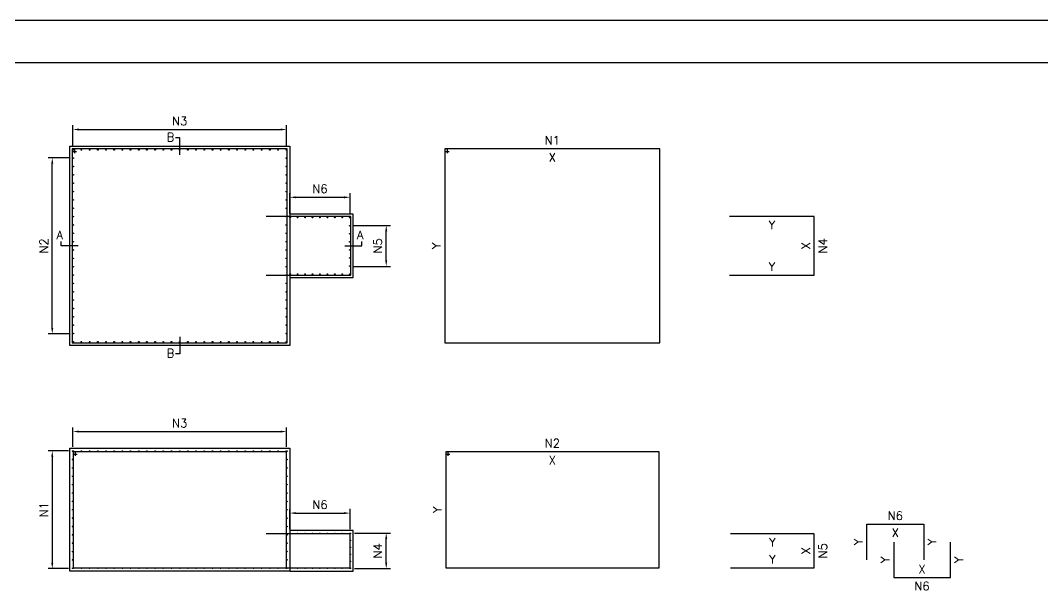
# Model space of a CAD drawing. Header units: inches. Extents: x 204712 to 217368, y 8428740 to 8432917.
# Drawn here: x 211128 to 212336, y 8432217 to 8432894 of the extents above; entities that cross this region are included whole.
import ezdxf
from ezdxf.enums import TextEntityAlignment as Align

# ---------------------------------------------------------------- set-up
doc = ezdxf.new("R2010")
doc.units = ezdxf.units.IN
doc.header["$LTSCALE"] = 10
doc.header["$MEASUREMENT"] = 0
doc.linetypes.add('DASHDOT', pattern=[1, 0.5, -0.25, 0, -0.25])
for name, color, linetype in [('1', 1, 'Continuous'), ('3', 3, 'Continuous'), ('4', 4, 'Continuous'), ('5', 5, 'Continuous'), ('BAR-EIXOS', 80, 'DASHDOT'), ('LAYER1', 1, 'Continuous'), ('LAYER5', 5, 'Continuous'), ('Layer8', 8, 'Continuous'), ('Parede', 3, 'Continuous')]:
    doc.layers.add(name, color=color, linetype=linetype)
doc.styles.add('ROMANS', font='romans')
doc.styles.add('STYLE-ROMANS', font='romans.shx')
doc.dimstyles.new('DIST 1-50', dxfattribs={"dimtxt": 10, "dimasz": 7, "dimexe": 5, "dimexo": 5, "dimgap": 5, "dimtad": 1, "dimdec": 0, "dimzin": 12, "dimdsep": 46, "dimtxsty": 'STYLE-ROMANS', "dimblk2": 'OBLIQUE', "dimcen": 0, "dimdle": 5, "dimclrd": 1, "dimclre": 1, "dimclrt": 3, "dimadec": 1, "dimazin": 0, "dimtfac": 1, "dimtdec": 0, "dimtix": 1, "dimtmove": 1, "dimatfit": 3, "dimldrblk": 'OPEN30', "dimfxl": 0, "dimtolj": 1, "dimtzin": 0, "dimarcsym": 0})
doc.dimstyles.new('FERRO 1-50', dxfattribs={"dimtxt": 10, "dimasz": 5, "dimexe": 5, "dimexo": 5, "dimgap": 5, "dimtad": 1, "dimdec": 0, "dimzin": 12, "dimdsep": 46, "dimtxsty": 'STYLE-ROMANS', "dimblk1": 'OBLIQUE', "dimblk2": 'OBLIQUE', "dimsah": 1, "dimcen": 0, "dimdle": 5, "dimse1": 1, "dimse2": 1, "dimsd1": 1, "dimsd2": 1, "dimclrd": 1, "dimclre": 1, "dimclrt": 3, "dimadec": 1, "dimazin": 3, "dimtfac": 1, "dimtdec": 0, "dimtix": 1, "dimtmove": 1, "dimatfit": 3, "dimldrblk": 'OPEN30', "dimfxl": 0, "dimtolj": 1, "dimtzin": 0, "dimarcsym": 0})

# ---------------------------------------------------------------- blocks, each defined once
blk = doc.blocks.new('A1')
at = {"layer": 'LAYER1', "color": 1, "linetype": 'Continuous'}
blk.add_line((949.49, 732.82), (108.49, 732.82), dxfattribs=at)
at = {"layer": 'LAYER5', "color": 5, "linetype": 'Continuous'}
blk.add_line((939.48, 722.81), (133.52, 722.81), dxfattribs=at)
blk = doc.blocks.new('A$C52CA40B2')
blk.add_blockref('A1', (-108.51, -130.64))
blk = doc.blocks.new('A$C66ED1DF4')
at = {"layer": 'Parede'}
blk.add_blockref('A$C52CA40B2', (0.02, -0.02), dxfattribs=at)
blk = doc.blocks.new('*D165')
at = {"layer": '4', "color": 1, "lineweight": -2}
for p, q in [((211190.1, 8432746.8), (211190.1, 8432770.8)), ((211197.1, 8432765.8), (211435.5, 8432765.8)), ((211442.5, 8432746.8), (211442.5, 8432770.8))]:
    blk.add_line(p, q, dxfattribs=at)
at = {"layer": '4', "color": 1}
for points in [[(211197.1, 8432766.9), (211197.1, 8432764.6), (211190.1, 8432765.8)], [(211435.5, 8432766.9), (211435.5, 8432764.6), (211442.5, 8432765.8)]]:
    blk.add_solid(points, dxfattribs=at)
at = {"layer": 'Defpoints', "color": 0}
for p in [(211442.5, 8432765.8), (211190.1, 8432741.8), (211442.5, 8432741.8)]:
    blk.add_point(p, dxfattribs=at)
at = {"layer": '4', "color": 3, "insert": (211316.3, 8432775.8), "char_height": 10, "attachment_point": 5, "style": 'STYLE-ROMANS'}
blk.add_mtext('\\A1;N3', dxfattribs=at)
blk = doc.blocks.new('_Oblique')
at = {"layer": 'BAR-EIXOS', "color": 0, "lineweight": -2}
blk.add_line((-0.5, -0.5), (0.5, 0.5), dxfattribs=at)
blk = doc.blocks.new('_Open30')
at = {"layer": 'Layer8', "color": 0, "lineweight": -2}
for p, q in [((-1, 0.27), (0, 0)), ((0, 0), (-1, -0.27)), ((0, 0), (-1, 0))]:
    blk.add_line(p, q, dxfattribs=at)
blk = doc.blocks.new('*D166')
at = {"layer": '4', "color": 1, "lineweight": -2}
for p, q in [((211185.5, 8432732.4), (211160.7, 8432732.4)), ((211165.7, 8432531.7), (211165.7, 8432725.4)), ((211185.5, 8432524.7), (211160.7, 8432524.7))]:
    blk.add_line(p, q, dxfattribs=at)
at = {"layer": '4', "color": 1}
for points in [[(211164.5, 8432725.4), (211166.9, 8432725.4), (211165.7, 8432732.4)], [(211164.5, 8432531.7), (211166.9, 8432531.7), (211165.7, 8432524.7)]]:
    blk.add_solid(points, dxfattribs=at)
at = {"layer": 'Defpoints', "color": 0}
for p in [(211165.7, 8432732.4), (211190.5, 8432732.4), (211190.5, 8432524.7)]:
    blk.add_point(p, dxfattribs=at)
at = {"layer": '4', "color": 3, "insert": (211155.7, 8432628.5), "char_height": 10, "attachment_point": 5, "rotation": 90, "style": 'STYLE-ROMANS'}
blk.add_mtext('\\A1;N2', dxfattribs=at)
blk = doc.blocks.new('*D168')
at = {"layer": '4', "color": 1, "lineweight": -2}
for p, q in [((211184.7, 8432386.6), (211160.7, 8432386.6)), ((211165.7, 8432379.6), (211165.7, 8432254.6)), ((211184.7, 8432247.6), (211160.7, 8432247.6))]:
    blk.add_line(p, q, dxfattribs=at)
at = {"layer": '4', "color": 1}
for points in [[(211164.5, 8432379.6), (211166.9, 8432379.6), (211165.7, 8432386.6)], [(211164.5, 8432254.6), (211166.9, 8432254.6), (211165.7, 8432247.6)]]:
    blk.add_solid(points, dxfattribs=at)
at = {"layer": 'Defpoints', "color": 0}
for p in [(211189.7, 8432386.6), (211165.7, 8432247.6), (211189.7, 8432247.6)]:
    blk.add_point(p, dxfattribs=at)
at = {"layer": '4', "color": 3, "insert": (211155.7, 8432317.1), "char_height": 10, "attachment_point": 5, "rotation": 90, "style": 'STYLE-ROMANS'}
blk.add_mtext('\\A1;N1', dxfattribs=at)
blk = doc.blocks.new('*D169')
at = {"layer": '4', "color": 1, "lineweight": -2}
for p, q in [((211190.1, 8432391.2), (211190.1, 8432414.3)), ((211197.1, 8432409.3), (211435.5, 8432409.3)), ((211442.5, 8432391.2), (211442.5, 8432414.3))]:
    blk.add_line(p, q, dxfattribs=at)
at = {"layer": '4', "color": 1}
for points in [[(211197.1, 8432410.5), (211197.1, 8432408.2), (211190.1, 8432409.3)], [(211435.5, 8432410.5), (211435.5, 8432408.2), (211442.5, 8432409.3)]]:
    blk.add_solid(points, dxfattribs=at)
at = {"layer": 'Defpoints', "color": 0}
for p in [(211442.5, 8432409.3), (211190.1, 8432386.2), (211442.5, 8432386.2)]:
    blk.add_point(p, dxfattribs=at)
at = {"layer": '4', "color": 3, "insert": (211316.3, 8432419.3), "char_height": 10, "attachment_point": 5, "style": 'STYLE-ROMANS'}
blk.add_mtext('\\A1;N3', dxfattribs=at)
blk = doc.blocks.new('*D171')
at = {"layer": '4', "color": 1, "lineweight": -2}
for p, q in [((211446.3, 8432666.8), (211446.3, 8432690.8)), ((211453.3, 8432685.8), (211510.5, 8432685.8)), ((211517.5, 8432666.8), (211517.5, 8432690.8))]:
    blk.add_line(p, q, dxfattribs=at)
at = {"layer": '4', "color": 1}
for points in [[(211453.3, 8432686.9), (211453.3, 8432684.6), (211446.3, 8432685.8)], [(211510.5, 8432686.9), (211510.5, 8432684.6), (211517.5, 8432685.8)]]:
    blk.add_solid(points, dxfattribs=at)
at = {"layer": 'Defpoints', "color": 0}
for p in [(211517.5, 8432685.8), (211446.3, 8432661.8), (211517.5, 8432661.8)]:
    blk.add_point(p, dxfattribs=at)
at = {"layer": '4', "color": 3, "insert": (211481.9, 8432695.8), "char_height": 10, "attachment_point": 5, "style": 'STYLE-ROMANS'}
blk.add_mtext('\\A1;N6', dxfattribs=at)
blk = doc.blocks.new('*D170')
at = {"layer": '4', "color": 1, "lineweight": -2}
for p, q in [((211522.1, 8432652.7), (211565.2, 8432652.7)), ((211560.2, 8432611.3), (211560.2, 8432645.7)), ((211522.1, 8432604.3), (211565.2, 8432604.3))]:
    blk.add_line(p, q, dxfattribs=at)
at = {"layer": '4', "color": 1}
for points in [[(211559, 8432645.7), (211561.4, 8432645.7), (211560.2, 8432652.7)], [(211559, 8432611.3), (211561.4, 8432611.3), (211560.2, 8432604.3)]]:
    blk.add_solid(points, dxfattribs=at)
at = {"layer": 'Defpoints', "color": 0}
for p in [(211517.1, 8432652.7), (211560.2, 8432652.7), (211517.1, 8432604.3)]:
    blk.add_point(p, dxfattribs=at)
at = {"layer": '4', "color": 3, "insert": (211550.2, 8432628.5), "char_height": 10, "attachment_point": 5, "rotation": 90, "style": 'STYLE-ROMANS'}
blk.add_mtext('\\A1;N5', dxfattribs=at)
blk = doc.blocks.new('*D173')
at = {"layer": '4', "color": 1, "lineweight": -2}
for p, q in [((211446.3, 8432294.2), (211446.3, 8432318.1)), ((211453.3, 8432313.1), (211510.5, 8432313.1)), ((211517.5, 8432294.2), (211517.5, 8432318.1))]:
    blk.add_line(p, q, dxfattribs=at)
at = {"layer": '4', "color": 1}
for points in [[(211453.3, 8432314.3), (211453.3, 8432312), (211446.3, 8432313.1)], [(211510.5, 8432314.3), (211510.5, 8432312), (211517.5, 8432313.1)]]:
    blk.add_solid(points, dxfattribs=at)
at = {"layer": 'Defpoints', "color": 0}
for p in [(211517.5, 8432313.1), (211446.3, 8432289.2), (211517.5, 8432289.2)]:
    blk.add_point(p, dxfattribs=at)
at = {"layer": '4', "color": 3, "insert": (211481.9, 8432323.1), "char_height": 10, "attachment_point": 5, "style": 'STYLE-ROMANS'}
blk.add_mtext('\\A1;N6', dxfattribs=at)
blk = doc.blocks.new('*D174')
at = {"layer": '4', "color": 1, "lineweight": -2}
for p, q in [((211522.9, 8432289.6), (211565.2, 8432289.6)), ((211560.2, 8432254.6), (211560.2, 8432282.6)), ((211522.9, 8432247.6), (211565.2, 8432247.6))]:
    blk.add_line(p, q, dxfattribs=at)
at = {"layer": '4', "color": 1}
for points in [[(211559, 8432282.6), (211561.4, 8432282.6), (211560.2, 8432289.6)], [(211559, 8432254.6), (211561.4, 8432254.6), (211560.2, 8432247.6)]]:
    blk.add_solid(points, dxfattribs=at)
at = {"layer": 'Defpoints', "color": 0}
for p in [(211517.9, 8432289.6), (211560.2, 8432289.6), (211517.9, 8432247.6)]:
    blk.add_point(p, dxfattribs=at)
at = {"layer": '4', "color": 3, "insert": (211550.2, 8432268.6), "char_height": 10, "attachment_point": 5, "rotation": 90, "style": 'STYLE-ROMANS'}
blk.add_mtext('\\A1;N4', dxfattribs=at)
blk = doc.blocks.new('*D178')
at = {"layer": 'Defpoints', "color": 0}
for p in [(211629.5, 8432743), (211629.5, 8432743), (211629.5, 8432514)]:
    blk.add_point(p, dxfattribs=at)
at = {"layer": '5', "color": 3, "insert": (211619.5, 8432628.5), "char_height": 10, "attachment_point": 5, "rotation": 90, "style": 'ROMANS'}
blk.add_mtext('\\A1;Y', dxfattribs=at)
blk = doc.blocks.new('*D179')
at = {"layer": 'Defpoints', "color": 0}
for p in [(211629.5, 8432723), (211883.5, 8432723), (211883.5, 8432723)]:
    blk.add_point(p, dxfattribs=at)
at = {"layer": '5', "color": 3, "insert": (211756.5, 8432733), "char_height": 10, "attachment_point": 5, "style": 'ROMANS'}
blk.add_mtext('\\A1;X', dxfattribs=at)
blk = doc.blocks.new('*D180')
at = {"layer": 'Defpoints', "color": 0}
for p in [(211629.5, 8432743), (211883.5, 8432743), (211883.5, 8432743)]:
    blk.add_point(p, dxfattribs=at)
at = {"layer": '5', "color": 3, "insert": (211756.5, 8432753), "char_height": 10, "attachment_point": 5, "style": 'ROMANS'}
blk.add_mtext('\\A1;N1', dxfattribs=at)
blk = doc.blocks.new('*D184')
at = {"layer": 'Defpoints', "color": 0}
for p in [(211630.5, 8432385.6), (211630.5, 8432385.6), (211630.5, 8432248.6)]:
    blk.add_point(p, dxfattribs=at)
at = {"layer": '5', "color": 3, "insert": (211620.5, 8432317.1), "char_height": 10, "attachment_point": 5, "rotation": 90, "style": 'ROMANS'}
blk.add_mtext('\\A1;Y', dxfattribs=at)
blk = doc.blocks.new('*D185')
at = {"layer": 'Defpoints', "color": 0}
for p in [(211630.5, 8432365.6), (211882.5, 8432365.6), (211882.5, 8432365.6)]:
    blk.add_point(p, dxfattribs=at)
at = {"layer": '5', "color": 3, "insert": (211756.5, 8432375.6), "char_height": 10, "attachment_point": 5, "style": 'ROMANS'}
blk.add_mtext('\\A1;X', dxfattribs=at)
blk = doc.blocks.new('*D186')
at = {"layer": 'Defpoints', "color": 0}
for p in [(211630.5, 8432385.6), (211882.5, 8432385.6), (211882.5, 8432385.6)]:
    blk.add_point(p, dxfattribs=at)
at = {"layer": '5', "color": 3, "insert": (211756.5, 8432395.6), "char_height": 10, "attachment_point": 5, "style": 'ROMANS'}
blk.add_mtext('\\A1;N2', dxfattribs=at)
blk = doc.blocks.new('*D194')
at = {"layer": 'Defpoints', "color": 0}
for p in [(211965.9, 8432643), (212065.9, 8432643), (212065.9, 8432643)]:
    blk.add_point(p, dxfattribs=at)
at = {"layer": '5', "color": 3, "insert": (212015.9, 8432653), "char_height": 10, "attachment_point": 5, "style": 'ROMANS'}
blk.add_mtext('\\A1;Y', dxfattribs=at)
blk = doc.blocks.new('*D195')
at = {"layer": 'Defpoints', "color": 0}
for p in [(212065.9, 8432663), (212065.9, 8432594), (212065.9, 8432594)]:
    blk.add_point(p, dxfattribs=at)
at = {"layer": '5', "color": 3, "insert": (212055.9, 8432628.5), "char_height": 10, "attachment_point": 5, "rotation": 90, "style": 'ROMANS'}
blk.add_mtext('\\A1;X', dxfattribs=at)
blk = doc.blocks.new('*D196')
at = {"layer": 'Defpoints', "color": 0}
for p in [(211965.9, 8432594), (211965.9, 8432594), (212065.9, 8432594)]:
    blk.add_point(p, dxfattribs=at)
at = {"layer": '5', "color": 3, "insert": (212015.9, 8432604), "char_height": 10, "attachment_point": 5, "style": 'ROMANS'}
blk.add_mtext('\\A1;Y', dxfattribs=at)
blk = doc.blocks.new('*D197')
at = {"layer": 'Defpoints', "color": 0}
for p in [(212075.9, 8432663), (212075.9, 8432594), (212075.9, 8432594)]:
    blk.add_point(p, dxfattribs=at)
at = {"layer": '5', "color": 3, "insert": (212075.9, 8432628.5), "char_height": 10, "attachment_point": 5, "rotation": 90, "style": 'ROMANS'}
blk.add_mtext('\\A1;N4', dxfattribs=at)
blk = doc.blocks.new('*D210')
at = {"layer": 'Defpoints', "color": 0}
for p in [(211966.9, 8432268.6), (212065.9, 8432268.6), (212065.9, 8432268.6)]:
    blk.add_point(p, dxfattribs=at)
at = {"layer": '5', "color": 3, "insert": (212016.4, 8432278.6), "char_height": 10, "attachment_point": 5, "style": 'ROMANS'}
blk.add_mtext('\\A1;Y', dxfattribs=at)
blk = doc.blocks.new('*D211')
at = {"layer": 'Defpoints', "color": 0}
for p in [(212065.9, 8432288.6), (212065.9, 8432248.6), (212065.9, 8432248.6)]:
    blk.add_point(p, dxfattribs=at)
at = {"layer": '5', "color": 3, "insert": (212055.9, 8432268.6), "char_height": 10, "attachment_point": 5, "rotation": 90, "style": 'ROMANS'}
blk.add_mtext('\\A1;X', dxfattribs=at)
blk = doc.blocks.new('*D212')
at = {"layer": 'Defpoints', "color": 0}
for p in [(211966.9, 8432248.6), (211966.9, 8432248.6), (212065.9, 8432248.6)]:
    blk.add_point(p, dxfattribs=at)
at = {"layer": '5', "color": 3, "insert": (212016.4, 8432258.6), "char_height": 10, "attachment_point": 5, "style": 'ROMANS'}
blk.add_mtext('\\A1;Y', dxfattribs=at)
blk = doc.blocks.new('*D213')
at = {"layer": 'Defpoints', "color": 0}
for p in [(212128, 8432300.1), (212128, 8432300.1), (212128, 8432258.1)]:
    blk.add_point(p, dxfattribs=at)
at = {"layer": '5', "color": 3, "insert": (212118, 8432279.1), "char_height": 10, "attachment_point": 5, "rotation": 90, "style": 'ROMANS'}
blk.add_mtext('\\A1;Y', dxfattribs=at)
blk = doc.blocks.new('*D214')
at = {"layer": 'Defpoints', "color": 0}
for p in [(212128, 8432280.1), (212195, 8432280.1), (212195, 8432280.1)]:
    blk.add_point(p, dxfattribs=at)
at = {"layer": '5', "color": 3, "insert": (212161.5, 8432290.1), "char_height": 10, "attachment_point": 5, "style": 'ROMANS'}
blk.add_mtext('\\A1;X', dxfattribs=at)
blk = doc.blocks.new('*D215')
at = {"layer": 'Defpoints', "color": 0}
for p in [(212215, 8432300.1), (212215, 8432258.1), (212215, 8432258.1)]:
    blk.add_point(p, dxfattribs=at)
at = {"layer": '5', "color": 3, "insert": (212205, 8432279.1), "char_height": 10, "attachment_point": 5, "rotation": 90, "style": 'ROMANS'}
blk.add_mtext('\\A1;Y', dxfattribs=at)
blk = doc.blocks.new('*D216')
at = {"layer": 'Defpoints', "color": 0}
for p in [(212159.6, 8432279), (212159.6, 8432237), (212159.6, 8432237)]:
    blk.add_point(p, dxfattribs=at)
at = {"layer": '5', "color": 3, "insert": (212149.6, 8432258), "char_height": 10, "attachment_point": 5, "rotation": 90, "style": 'ROMANS'}
blk.add_mtext('\\A1;Y', dxfattribs=at)
blk = doc.blocks.new('*D217')
at = {"layer": 'Defpoints', "color": 0}
for p in [(212159.6, 8432237), (212226.6, 8432237), (212226.6, 8432237)]:
    blk.add_point(p, dxfattribs=at)
at = {"layer": '5', "color": 3, "insert": (212193.1, 8432247), "char_height": 10, "attachment_point": 5, "style": 'ROMANS'}
blk.add_mtext('\\A1;X', dxfattribs=at)
blk = doc.blocks.new('*D218')
at = {"layer": 'Defpoints', "color": 0}
for p in [(212246.6, 8432279), (212246.6, 8432279), (212246.6, 8432237)]:
    blk.add_point(p, dxfattribs=at)
at = {"layer": '5', "color": 3, "insert": (212236.6, 8432258), "char_height": 10, "attachment_point": 5, "rotation": 90, "style": 'ROMANS'}
blk.add_mtext('\\A1;Y', dxfattribs=at)
blk = doc.blocks.new('*D219')
at = {"layer": 'Defpoints', "color": 0}
for p in [(212075.9, 8432288.6), (212075.9, 8432248.6), (212075.9, 8432248.6)]:
    blk.add_point(p, dxfattribs=at)
at = {"layer": '5', "color": 3, "insert": (212075.9, 8432268.6), "char_height": 10, "attachment_point": 5, "rotation": 90, "style": 'ROMANS'}
blk.add_mtext('\\A1;N5', dxfattribs=at)
blk = doc.blocks.new('*D220')
at = {"layer": 'Defpoints', "color": 0}
for p in [(212128, 8432300.1), (212195, 8432300.1), (212195, 8432300.1)]:
    blk.add_point(p, dxfattribs=at)
at = {"layer": '5', "color": 3, "insert": (212161.5, 8432310.1), "char_height": 10, "attachment_point": 5, "style": 'ROMANS'}
blk.add_mtext('\\A1;N6', dxfattribs=at)
blk = doc.blocks.new('*D221')
at = {"layer": 'Defpoints', "color": 0}
for p in [(212159.6, 8432217), (212226.6, 8432217), (212226.6, 8432217)]:
    blk.add_point(p, dxfattribs=at)
at = {"layer": '5', "color": 3, "insert": (212193.1, 8432227), "char_height": 10, "attachment_point": 5, "style": 'ROMANS'}
blk.add_mtext('\\A1;N6', dxfattribs=at)

msp = doc.modelspace()

# ---------------------------------------------------------------- linework, layer by layer
at = {"layer": '1'}
for points in [[(211316.3, 8432736), (211316.3, 8432756), (211311.3, 8432756)], [(211196.3, 8432628.5), (211176.3, 8432628.5), (211176.3, 8432633.5)], [(211511.3, 8432628.5), (211531.3, 8432628.5), (211531.3, 8432633.5)], [(211316.3, 8432521), (211316.3, 8432501), (211311.3, 8432501)]]:
    msp.add_lwpolyline(points, dxfattribs=at)
at = {"layer": '3'}
for points in [[(211186.3, 8432746), (211446.3, 8432746), (211446.3, 8432511), (211186.3, 8432511)], [(211521.3, 8432666), (211446.3, 8432666), (211446.3, 8432591), (211521.3, 8432591)], [(211186.3, 8432389.6), (211446.3, 8432389.6), (211446.3, 8432244.6), (211186.3, 8432244.6)], [(211521.3, 8432292.6), (211446.3, 8432292.6), (211446.3, 8432244.6), (211521.3, 8432244.6)]]:
    msp.add_lwpolyline(points, close=True, dxfattribs=at)
at = {"layer": '4'}
for points in [[(211192.3, 8432738), (211192.3, 8432743), (211189.3, 8432743), (211189.3, 8432514), (211443.3, 8432514), (211443.3, 8432743), (211189.3, 8432743), (211189.3, 8432740), (211194.3, 8432740)], [(211418.3, 8432594), (211518.3, 8432594), (211518.3, 8432663), (211418.3, 8432663)], [(211193.3, 8432380.6), (211193.3, 8432385.6), (211190.3, 8432385.6), (211190.3, 8432248.6), (211442.3, 8432248.6), (211442.3, 8432385.6), (211190.3, 8432385.6), (211190.3, 8432382.6), (211195.3, 8432382.6)], [(211418.5, 8432248.6), (211517.5, 8432248.6), (211517.5, 8432288.6), (211418.5, 8432288.6)]]:
    msp.add_lwpolyline(points, dxfattribs=at)
for centre in [(211190.5, 8432741.8), (211200.1, 8432741.8), (211209.8, 8432741.8), (211219.5, 8432741.8), (211229.2, 8432741.8), (211238.8, 8432741.8), (211248.5, 8432741.8), (211258.2, 8432741.8), (211267.9, 8432741.8), (211277.5, 8432741.8), (211287.2, 8432741.8), (211296.9, 8432741.8), (211306.6, 8432741.8), (211316.3, 8432741.8), (211325.9, 8432741.8), (211335.6, 8432741.8), (211345.3, 8432741.8), (211355, 8432741.8), (211364.6, 8432741.8), (211374.3, 8432741.8), (211384, 8432741.8), (211393.7, 8432741.8), (211403.3, 8432741.8), (211413, 8432741.8), (211422.7, 8432741.8), (211432.4, 8432741.8), (211442.1, 8432741.8), (211190.5, 8432732), (211442.1, 8432732), (211190.5, 8432722.1), (211442.1, 8432722.1), (211190.5, 8432712.3), (211442.1, 8432712.3), (211190.5, 8432702.4), (211190.5, 8432692.5), (211442.1, 8432702.4), (211442.1, 8432692.5), (211190.5, 8432682.7), (211442.1, 8432682.7), (211190.5, 8432672.8), (211442.1, 8432672.8), (211190.5, 8432663), (211442.1, 8432663), (211446.7, 8432661.8), (211455.5, 8432661.8), (211464.3, 8432661.8), (211473.1, 8432661.8), (211481.9, 8432661.8), (211490.7, 8432661.8), (211499.5, 8432661.8), (211508.3, 8432661.8), (211517.1, 8432661.8), (211190.5, 8432653.1), (211442.1, 8432653.1), (211517.1, 8432652.3), (211190.5, 8432643.3), (211190.5, 8432633.4), (211442.1, 8432643.3), (211442.1, 8432633.4), (211517.1, 8432642.8), (211517.1, 8432633.3), (211190.5, 8432623.6), (211442.1, 8432623.6), (211517.1, 8432623.7), (211190.5, 8432613.7), (211442.1, 8432613.7), (211517.1, 8432614.2), (211190.5, 8432603.9), (211442.1, 8432603.9), (211517.1, 8432604.7), (211190.5, 8432594), (211190.5, 8432584.2), (211442.1, 8432594), (211442.1, 8432584.2), (211446.7, 8432595.2), (211455.5, 8432595.2), (211464.3, 8432595.2), (211473.1, 8432595.2), (211481.9, 8432595.2), (211490.7, 8432595.2), (211499.5, 8432595.2), (211508.3, 8432595.2), (211517.1, 8432595.2), (211190.5, 8432574.3), (211442.1, 8432574.3), (211190.5, 8432564.5), (211442.1, 8432564.5), (211190.5, 8432554.6), (211442.1, 8432554.6), (211190.5, 8432544.8), (211442.1, 8432544.8), (211190.5, 8432534.9), (211190.5, 8432525.1), (211442.1, 8432534.9), (211442.1, 8432525.1), (211190.5, 8432515.2), (211200.1, 8432515.2), (211209.8, 8432515.2), (211219.5, 8432515.2), (211229.2, 8432515.2), (211238.8, 8432515.2), (211248.5, 8432515.2), (211258.2, 8432515.2), (211267.9, 8432515.2), (211277.5, 8432515.2), (211287.2, 8432515.2), (211296.9, 8432515.2), (211306.6, 8432515.2), (211316.3, 8432515.2), (211325.9, 8432515.2), (211335.6, 8432515.2), (211345.3, 8432515.2), (211355, 8432515.2), (211364.6, 8432515.2), (211374.3, 8432515.2), (211384, 8432515.2), (211393.7, 8432515.2), (211403.3, 8432515.2), (211413, 8432515.2), (211422.7, 8432515.2), (211432.4, 8432515.2), (211442.1, 8432515.2), (211189.7, 8432386.2), (211190.5, 8432386.2), (211200.1, 8432386.2), (211209.8, 8432386.2), (211219.5, 8432386.2), (211229.2, 8432386.2), (211238.8, 8432386.2), (211248.5, 8432386.2), (211258.2, 8432386.2), (211267.9, 8432386.2), (211277.5, 8432386.2), (211287.2, 8432386.2), (211296.9, 8432386.2), (211306.6, 8432386.2), (211316.3, 8432386.2), (211325.9, 8432386.2), (211335.6, 8432386.2), (211345.3, 8432386.2), (211355, 8432386.2), (211364.6, 8432386.2), (211374.3, 8432386.2), (211384, 8432386.2), (211393.7, 8432386.2), (211403.3, 8432386.2), (211413, 8432386.2), (211422.7, 8432386.2), (211432.4, 8432386.2), (211442.1, 8432386.2), (211442.9, 8432386.2), (211189.7, 8432376.3), (211189.7, 8432366.4), (211442.9, 8432376.3), (211442.9, 8432366.4), (211189.7, 8432356.6), (211442.9, 8432356.6), (211189.7, 8432346.7), (211442.9, 8432346.7), (211189.7, 8432336.8), (211442.9, 8432336.8), (211189.7, 8432327), (211442.9, 8432327), (211189.7, 8432317.1), (211189.7, 8432307.2), (211442.9, 8432317.1), (211442.9, 8432307.2), (211189.7, 8432297.3), (211442.9, 8432297.3), (211189.7, 8432287.5), (211442.9, 8432287.5), (211446.7, 8432289.2), (211455.5, 8432289.2), (211464.3, 8432289.2), (211473.1, 8432289.2), (211481.9, 8432289.2), (211490.7, 8432289.2), (211499.5, 8432289.2), (211508.3, 8432289.2), (211517.1, 8432289.2), (211517.9, 8432289.2), (211189.7, 8432277.6), (211442.9, 8432277.6), (211517.9, 8432280.9), (211517.9, 8432272.7), (211189.7, 8432267.7), (211189.7, 8432257.9), (211442.9, 8432267.7), (211442.9, 8432257.9), (211517.9, 8432264.5), (211189.7, 8432248), (211190.5, 8432248), (211200.1, 8432248), (211209.8, 8432248), (211219.5, 8432248), (211229.2, 8432248), (211238.8, 8432248), (211248.5, 8432248), (211258.2, 8432248), (211267.9, 8432248), (211277.5, 8432248), (211287.2, 8432248), (211296.9, 8432248), (211306.6, 8432248), (211316.3, 8432248), (211325.9, 8432248), (211335.6, 8432248), (211345.3, 8432248), (211355, 8432248), (211364.6, 8432248), (211374.3, 8432248), (211384, 8432248), (211393.7, 8432248), (211403.3, 8432248), (211413, 8432248), (211422.7, 8432248), (211432.4, 8432248), (211442.1, 8432248), (211442.9, 8432248), (211446.7, 8432248), (211455.5, 8432248), (211464.3, 8432248), (211473.1, 8432248), (211481.9, 8432248), (211490.7, 8432248), (211499.5, 8432248), (211508.3, 8432248), (211517.1, 8432248), (211517.9, 8432256.2), (211517.9, 8432248)]:
    msp.add_circle(centre, 0.4, dxfattribs=at)
at = {"layer": '5'}
for points in [[(211632.5, 8432738), (211632.5, 8432743), (211629.5, 8432743), (211629.5, 8432514), (211883.5, 8432514), (211883.5, 8432743), (211629.5, 8432743), (211629.5, 8432740), (211634.5, 8432740)], [(211965.9, 8432594), (212065.9, 8432594), (212065.9, 8432663), (211965.9, 8432663)], [(211633.5, 8432380.6), (211633.5, 8432385.6), (211630.5, 8432385.6), (211630.5, 8432248.6), (211882.5, 8432248.6), (211882.5, 8432385.6), (211630.5, 8432385.6), (211630.5, 8432382.6), (211635.5, 8432382.6)], [(212128.1, 8432258.1), (212128.1, 8432300.1), (212195.1, 8432300.1), (212195.1, 8432258.1)], [(211966.9, 8432248.6), (212065.9, 8432248.6), (212065.9, 8432288.6), (211966.9, 8432288.6)], [(212159.7, 8432279), (212159.7, 8432237), (212226.7, 8432237), (212226.7, 8432279)]]:
    msp.add_lwpolyline(points, dxfattribs=at)

# ---------------------------------------------------------------- block references
at = {"layer": '4', "xscale": 5, "yscale": 5, "zscale": 5}
msp.add_blockref('A$C66ED1DF4', (210233, 8429883.6), dxfattribs=at)

# ---------------------------------------------------------------- texts
at = {"layer": 'Parede', "style": 'ROMANS'}
for s, p in [('B', (211301, 8432748.8)), ('A', (211170.6, 8432633.4)), ('A', (211525.6, 8432633.4)), ('B', (211301, 8432493.8))]:
    msp.add_text(s, height=10, dxfattribs=at).set_placement(p, align=Align.BOTTOM_LEFT)

# ---------------------------------------------------------------- dimensions: what is measured, and where the dimension line sits
at = {"layer": '4'}
for base, p1, p2, text, picture, middle in [((211442.5, 8432765.8), (211190.1, 8432741.8), (211442.5, 8432741.8), 'N3', '*D165', (211316.3, 8432775.8)), ((211517.5, 8432685.8), (211446.3, 8432661.8), (211517.5, 8432661.8), 'N6', '*D171', (211481.9, 8432695.8)), ((211442.5, 8432409.3), (211190.1, 8432386.2), (211442.5, 8432386.2), 'N3', '*D169', (211316.3, 8432419.3)), ((211517.5, 8432313.1), (211446.3, 8432289.2), (211517.5, 8432289.2), 'N6', '*D173', (211481.9, 8432323.1))]:
    dim = msp.add_linear_dim(base=base, p1=p1, p2=p2, text=text, dimstyle='DIST 1-50', dxfattribs=at)
    dim.commit()
    dim.dimension.update_dxf_attribs({"geometry": picture, "text_midpoint": middle})
for base, p1, p2, angle, text, picture, middle in [((211165.7, 8432732.4), (211190.5, 8432524.7), (211190.5, 8432732.4), 90, 'N2', '*D166', (211155.7, 8432628.5)), ((211560.2, 8432652.7), (211517.1, 8432604.3), (211517.1, 8432652.7), 90, 'N5', '*D170', (211550.2, 8432628.5)), ((211165.7, 8432247.6), (211189.7, 8432386.6), (211189.7, 8432247.6), 270, 'N1', '*D168', (211155.7, 8432317.1)), ((211560.2, 8432289.6), (211517.9, 8432247.6), (211517.9, 8432289.6), 90, 'N4', '*D174', (211550.2, 8432268.6))]:
    dim = msp.add_linear_dim(base=base, p1=p1, p2=p2, angle=angle, text=text, dimstyle='DIST 1-50', dxfattribs=at)
    dim.commit()
    dim.dimension.update_dxf_attribs({"geometry": picture, "text_midpoint": middle})
at = {"layer": '5'}
for p1, p2, text, override, picture, middle in [((211629.5, 8432743), (211883.5, 8432743), 'N1', {"dimtxsty": 'ROMANS'}, '*D180', (211756.5, 8432753)), ((211629.5, 8432514), (211629.5, 8432743), 'Y', {"dimtxsty": 'ROMANS'}, '*D178', (211619.5, 8432628.5)), ((211629.5, 8432723), (211883.5, 8432723), 'X', {"dimtxsty": 'ROMANS'}, '*D179', (211756.5, 8432733)), ((211965.9, 8432643), (212065.9, 8432643), 'Y', {"dimtxsty": 'ROMANS'}, '*D194', (212015.9, 8432653)), ((212065.9, 8432663), (212065.9, 8432594), 'X', {"dimtxsty": 'ROMANS'}, '*D195', (212055.9, 8432628.5)), ((212075.9, 8432663), (212075.9, 8432594), 'N4', {"dimtad": 0, "dimtxsty": 'ROMANS'}, '*D197', (212075.9, 8432628.5)), ((212065.9, 8432594), (211965.9, 8432594), 'Y', {"dimtxsty": 'ROMANS'}, '*D196', (212015.9, 8432604)), ((211630.5, 8432385.6), (211882.5, 8432385.6), 'N2', {"dimtxsty": 'ROMANS'}, '*D186', (211756.5, 8432395.6)), ((211630.5, 8432248.6), (211630.5, 8432385.6), 'Y', {"dimtxsty": 'ROMANS'}, '*D184', (211620.5, 8432317.1)), ((211630.5, 8432365.6), (211882.5, 8432365.6), 'X', {"dimtxsty": 'ROMANS'}, '*D185', (211756.5, 8432375.6)), ((212128, 8432300.1), (212195, 8432300.1), 'N6', {"dimtxsty": 'ROMANS'}, '*D220', (212161.5, 8432310.1)), ((212128, 8432258.1), (212128, 8432300.1), 'Y', {"dimtxsty": 'ROMANS'}, '*D213', (212118, 8432279.1)), ((212128, 8432280.1), (212195, 8432280.1), 'X', {"dimtxsty": 'ROMANS'}, '*D214', (212161.5, 8432290.1)), ((212215, 8432300.1), (212215, 8432258.1), 'Y', {"dimtxsty": 'ROMANS'}, '*D215', (212205, 8432279.1)), ((211966.9, 8432268.6), (212065.9, 8432268.6), 'Y', {"dimtxsty": 'ROMANS'}, '*D210', (212016.4, 8432278.6)), ((212065.9, 8432288.6), (212065.9, 8432248.6), 'X', {"dimtxsty": 'ROMANS'}, '*D211', (212055.9, 8432268.6)), ((212075.9, 8432288.6), (212075.9, 8432248.6), 'N5', {"dimtad": 0, "dimtxsty": 'ROMANS'}, '*D219', (212075.9, 8432268.6)), ((212159.6, 8432279), (212159.6, 8432237), 'Y', {"dimtxsty": 'ROMANS'}, '*D216', (212149.6, 8432258)), ((212246.6, 8432237), (212246.6, 8432279), 'Y', {"dimtxsty": 'ROMANS'}, '*D218', (212236.6, 8432258)), ((212065.9, 8432248.6), (211966.9, 8432248.6), 'Y', {"dimtxsty": 'ROMANS'}, '*D212', (212016.4, 8432258.6)), ((212159.6, 8432237), (212226.6, 8432237), 'X', {"dimtxsty": 'ROMANS'}, '*D217', (212193.1, 8432247)), ((212159.6, 8432217), (212226.6, 8432217), 'N6', {"dimtxsty": 'ROMANS'}, '*D221', (212193.1, 8432227))]:
    dim = msp.add_aligned_dim(p1=p1, p2=p2, distance=0, text=text, dimstyle='FERRO 1-50', override=override, dxfattribs=at)
    dim.commit()
    dim.dimension.update_dxf_attribs({"geometry": picture, "text_midpoint": middle})

doc.saveas('drawing.dxf')
